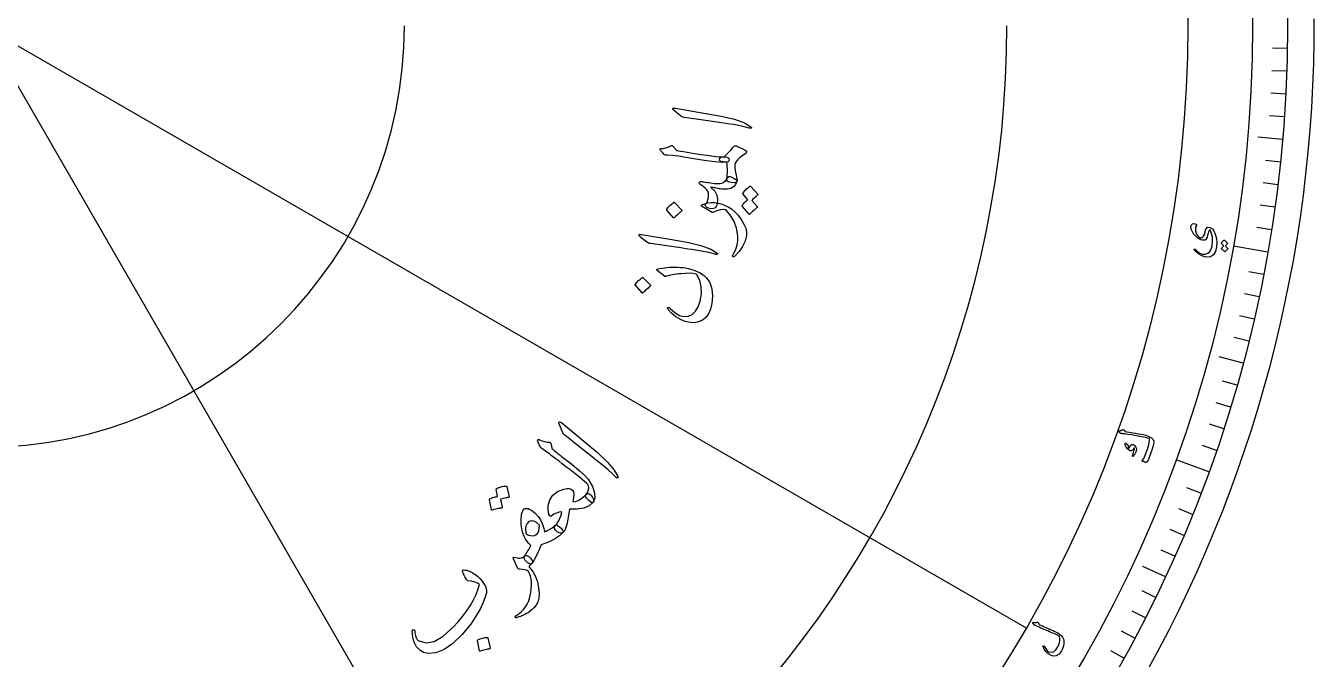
# Model space of a CAD drawing. Header units: millimetres. Extents: x -56 to 56, y -56 to 69.
# Drawn here: x 1.8 to 55.5, y -26.4 to 0 of the extents above; entities that cross this region are included whole.
import ezdxf

# ---------------------------------------------------------------- set-up
doc = ezdxf.new("R2010")
doc.units = ezdxf.units.MM
for name, color, linetype in [('CUT_OUTER', 1, 'Continuous'), ('ENGRAVE', 7, 'Continuous'), ('ENGRAVE_FINE', 8, 'Continuous'), ('TEXT', 5, 'Continuous')]:
    doc.layers.add(name, color=color, linetype=linetype)

msp = doc.modelspace()

# ---------------------------------------------------------------- linework, layer by layer
at = {"layer": 'CUT_OUTER'}
msp.add_arc((0.0001, -0.0002), 55.4998, 179.8085, 0.29907, dxfattribs=at)
at = {"layer": 'ENGRAVE'}
for points in [[(0, 0), (43.4983, -25.1137)], [(0, 0), (25.1138, -43.4983)], [(54.183, -4.7404), (53.1464, -4.6497)], [(53.5637, -9.4447), (52.129, -9.1917)], [(52.5367, -14.0772), (51.5315, -13.8078)], [(51.1099, -18.6025), (49.7409, -18.1042)], [(49.2941, -22.9862), (48.351, -22.5464)]]:
    msp.add_lwpolyline(points, dxfattribs=at)
for radius in [54.39, 54.39, 52.9331, 50.2275, 50.2275]:
    msp.add_circle((0, 0), radius, dxfattribs=at)
for radius in [17.5796, 42.6934]:
    msp.add_arc((0, 0), radius, 270, 0, dxfattribs=at)
at = {"layer": 'ENGRAVE_FINE'}
for points in [[(54.3817, -0.9492), (53.7574, -0.9383)], [(54.3569, -1.8982), (53.7329, -1.8764)], [(54.3155, -2.8466), (53.6919, -2.8139)], [(54.2575, -3.7941), (53.6347, -3.7505)], [(54.092, -5.6853), (53.4711, -5.62)], [(53.9846, -6.6285), (53.3649, -6.5524)], [(53.8607, -7.5696), (53.2424, -7.4827)], [(53.7204, -8.5085), (53.1037, -8.4108)], [(53.3907, -10.3781), (52.7778, -10.259)], [(53.2014, -11.3083), (52.5907, -11.1785)], [(52.996, -12.2351), (52.3876, -12.0946)], [(52.7744, -13.1581), (52.1686, -13.0071)], [(52.283, -14.9919), (51.6828, -14.8198)], [(52.0134, -15.9021), (51.4163, -15.7195)], [(51.728, -16.8074), (51.1341, -16.6145)], [(51.4268, -17.7077), (50.8364, -17.5044)], [(50.7774, -19.4916), (50.1945, -19.2679)], [(50.4295, -20.3749), (49.8506, -20.141)], [(50.0663, -21.2519), (49.4915, -21.0079)], [(49.6877, -22.1224), (49.1173, -21.8684)], [(48.8854, -23.843), (48.3242, -23.5693)], [(48.4618, -24.6925), (47.9055, -24.4091)], [(48.0235, -25.5346), (47.4722, -25.2414)], [(47.5706, -26.3688), (47.0245, -26.0661)]]:
    msp.add_lwpolyline(points, dxfattribs=at)
at = {"layer": 'TEXT'}
for points in [[(28.8479, -3.5682), (28.7731, -3.5), (28.7522, -3.4557), (28.7854, -3.4353), (28.8725, -3.4389), (30.0517, -3.6391), (30.775, -3.764), (31.3428, -3.9008), (31.7553, -4.0493), (32.0124, -4.2097), (32.0311, -4.2314), (32.0397, -4.2485), (32.0382, -4.261), (32.0267, -4.2689), (32.0107, -4.2735), (31.9912, -4.2745), (31.9683, -4.2722), (31.9418, -4.2663), (31.7385, -4.2118), (31.5203, -4.1634), (31.2872, -4.1211), (31.0394, -4.0849), (30.9749, -4.0742), (30.8004, -4.0473), (30.5157, -4.004), (30.1209, -3.9445), (29.2434, -3.8201), (29.1976, -3.8103), (29.1565, -3.7968), (29.1203, -3.7795), (29.0888, -3.7585)], [(29.3675, -5.2724), (29.6713, -5.322), (29.9416, -5.3646), (30.1787, -5.4001), (30.3824, -5.4286), (30.5525, -5.45), (30.6887, -5.4641), (30.7909, -5.4711), (30.8592, -5.4708), (30.9482, -5.4676), (31.0177, -5.4805), (31.0677, -5.5097), (31.0983, -5.555), (31.109, -5.6035), (31.0989, -5.642), (31.0683, -5.6706), (31.0171, -5.6892), (30.8382, -5.6982), (30.5219, -5.6735), (30.0679, -5.6151), (29.4765, -5.523), (29.2232, -5.4787), (29.0206, -5.4449), (28.8687, -5.4215), (28.7674, -5.4085), (28.5376, -5.4023), (28.4977, -5.3988), (28.4627, -5.391), (28.4326, -5.3788), (28.4074, -5.3624), (28.3507, -5.3041), (28.3069, -5.2587), (28.276, -5.2262), (28.2579, -5.2066), (28.2335, -5.1698), (28.2284, -5.1433), (28.2425, -5.1269), (28.2759, -5.1208), (28.3667, -5.1178), (28.4658, -5.0975), (28.5734, -5.0599), (28.6893, -5.0051), (28.712, -4.9955), (28.7326, -4.9941), (28.7509, -5.0009), (28.767, -5.0159), (28.7854, -5.0379), (28.8027, -5.0588), (28.8186, -5.0783), (28.8334, -5.0966), (28.8469, -5.1136), (28.8592, -5.1293), (28.8703, -5.1437), (28.8801, -5.1569), (28.8975, -5.1766), (28.9161, -5.1917), (28.936, -5.2021), (28.9571, -5.2077), (29.0048, -5.2139), (29.0891, -5.2267), (29.21, -5.2462), (29.3675, -5.2724)], [(30.711, -5.5921), (30.7211, -5.5357), (30.7468, -5.496), (30.7882, -5.4731), (30.8452, -5.467), (30.8731, -5.4648), (30.9029, -5.4536), (30.9344, -5.4334), (30.9677, -5.4042), (30.9861, -5.3853), (31.0066, -5.3644), (31.0293, -5.3415), (31.054, -5.3167), (31.0803, -5.2897), (31.1074, -5.2605), (31.1355, -5.2291), (31.1645, -5.1953), (31.2188, -5.1325), (31.2637, -5.0835), (31.2992, -5.0484), (31.3254, -5.0271), (31.3469, -5.0136), (31.3673, -5.0068), (31.3865, -5.0067), (31.4046, -5.0131), (31.5396, -5.0703), (31.6542, -5.124), (31.7483, -5.174), (31.822, -5.2205), (31.8306, -5.2297), (31.8352, -5.2417), (31.836, -5.2564), (31.8329, -5.2738), (31.8263, -5.295), (31.819, -5.3116), (31.8111, -5.3236), (31.8025, -5.331), (31.6607, -5.4201), (31.5448, -5.5086), (31.4549, -5.5965), (31.391, -5.6837), (31.3563, -5.7801), (31.3472, -5.9035), (31.3635, -6.0538), (31.4053, -6.2311), (31.4264, -6.3169), (31.4383, -6.3896), (31.4412, -6.4492), (31.4351, -6.4957), (31.4254, -6.5164), (31.4091, -6.5315), (31.3861, -6.5411), (31.3564, -6.545), (31.1933, -6.5422), (31.0816, -6.5142), (31.0214, -6.4609), (31.0125, -6.3824), (31.0241, -6.3041), (31.0326, -6.223), (31.038, -6.1393), (31.0405, -6.0528), (31.0394, -5.9638), (31.0346, -5.8726), (31.026, -5.7791), (31.0137, -5.6833), (30.8798, -5.677), (30.7847, -5.6597), (30.7285, -5.6314), (30.711, -5.5921)], [(29.8711, -6.5295), (29.8849, -6.5109), (29.9043, -6.4994), (29.9293, -6.4951), (29.96, -6.498), (29.9812, -6.5007), (30.0105, -6.5046), (30.0479, -6.5097), (30.0935, -6.5161), (30.147, -6.5237), (30.2081, -6.5324), (30.2767, -6.5421), (30.3529, -6.5529), (30.4988, -6.5719), (30.6225, -6.5799), (30.7239, -6.5769), (30.8031, -6.5629), (30.8691, -6.5374), (30.9259, -6.4989), (30.9738, -6.4472), (31.0125, -6.3824), (31.0518, -6.3228), (31.0998, -6.2914), (31.1567, -6.288), (31.2224, -6.3129), (31.3216, -6.3697), (31.3904, -6.4183), (31.4286, -6.4587), (31.4363, -6.491), (31.3818, -6.6239), (31.2989, -6.7221), (31.1875, -6.7857), (31.0477, -6.8146), (31.0057, -6.8157), (30.9611, -6.8159), (30.914, -6.8151), (30.8644, -6.8133), (30.812, -6.8098), (30.7568, -6.8039), (30.6987, -6.7958), (30.6379, -6.7853), (30.5788, -6.7743), (30.5263, -6.7648), (30.4804, -6.7568), (30.441, -6.7501), (30.4087, -6.7448), (30.3844, -6.7406), (30.3679, -6.7376), (30.3593, -6.7358), (30.3552, -6.735), (30.3525, -6.7352), (30.3511, -6.7364), (30.351, -6.7386), (30.3524, -6.7418), (30.3558, -6.7462), (30.3611, -6.7517), (30.3683, -6.7583), (30.5122, -6.8985), (30.6005, -7.0608), (30.6331, -7.2454), (30.6101, -7.4522), (30.5778, -7.5341), (30.5264, -7.5908), (30.4561, -7.6222), (30.3666, -7.6285), (30.29, -7.6174), (30.2274, -7.5987), (30.1788, -7.5725), (30.1441, -7.5387), (30.1232, -7.5029), (30.1158, -7.4707), (30.1219, -7.4421), (30.1415, -7.4172), (30.1644, -7.3972), (30.1819, -7.3789), (30.1939, -7.3623), (30.2004, -7.3474), (30.2415, -7.2128), (30.2586, -7.0925), (30.2518, -6.9866), (30.221, -6.895), (30.1833, -6.8361), (30.1167, -6.7677), (30.0213, -6.6896), (29.897, -6.6019), (29.8774, -6.5869), (29.8665, -6.5698), (29.8644, -6.5507), (29.8711, -6.5295)], [(31.6928, -7.0176), (31.6885, -7.0102), (31.6871, -7.001), (31.6888, -6.9901), (31.6934, -6.9775), (31.7231, -6.936), (31.7542, -6.8963), (31.7866, -6.8586), (31.8204, -6.8229), (31.856, -6.7888), (31.8936, -6.7563), (31.9334, -6.7253), (31.9752, -6.6958), (31.9869, -6.691), (31.998, -6.6905), (32.0087, -6.6943), (32.0188, -6.7024), (32.3152, -7.0234), (32.3182, -7.0308), (32.3158, -7.0399), (32.3079, -7.0507), (32.2945, -7.0631), (32.2831, -7.0711), (32.2667, -7.0846), (32.2454, -7.1037), (32.2191, -7.1285), (32.1875, -7.159), (32.1502, -7.1955), (32.1072, -7.2381), (32.0585, -7.2867), (32.2877, -7.5393), (32.294, -7.5498), (32.2932, -7.5609), (32.2853, -7.5727), (32.2704, -7.585), (32.2575, -7.5957), (32.2378, -7.6128), (32.2114, -7.6362), (32.1782, -7.666), (32.1382, -7.7028), (32.0911, -7.7471), (32.0369, -7.7989), (31.9757, -7.8583), (31.9667, -7.8638), (31.9588, -7.8651), (31.952, -7.8624), (31.9463, -7.8555), (31.6652, -7.5336), (31.6609, -7.5261), (31.6596, -7.517), (31.6613, -7.5061), (31.6659, -7.4935), (31.6892, -7.4576), (31.7142, -7.4234), (31.741, -7.391), (31.7695, -7.3602), (31.7995, -7.3312), (31.8306, -7.3036), (31.8629, -7.2777), (31.8963, -7.2533)], [(28.5145, -7.6857), (28.5102, -7.6783), (28.5089, -7.6691), (28.5106, -7.6583), (28.5152, -7.6457), (28.5766, -7.5643), (28.6449, -7.4904), (28.7199, -7.4241), (28.8017, -7.3651), (28.8131, -7.3603), (28.8233, -7.3596), (28.8325, -7.363), (28.8406, -7.3705), (29.1383, -7.6868), (29.1446, -7.6973), (29.1438, -7.7084), (29.1359, -7.7201), (29.121, -7.7325), (29.108, -7.7432), (29.0884, -7.7602), (29.062, -7.7837), (29.0288, -7.8135), (28.9888, -7.8502), (28.9417, -7.8945), (28.8875, -7.9464), (28.8263, -8.0058), (28.8168, -8.0133), (28.8085, -8.0161), (28.8014, -8.0142), (28.7956, -8.0076)], [(31.3449, -9.6116), (31.3313, -9.6237), (31.318, -9.6321), (31.3051, -9.6368), (31.2926, -9.6378), (31.283, -9.6362), (31.2741, -9.6316), (31.2661, -9.6241), (31.2588, -9.6137), (31.2554, -9.604), (31.2556, -9.5927), (31.2594, -9.5799), (31.2667, -9.5655), (31.3744, -9.3594), (31.4454, -9.1567), (31.4797, -8.9574), (31.4771, -8.7614), (31.4174, -8.4431), (31.3154, -8.1582), (31.1712, -7.9066), (30.9846, -7.6884), (30.9808, -7.685), (30.9775, -7.6821), (30.9747, -7.6796), (30.9724, -7.6776), (30.9704, -7.6759), (30.9682, -7.6745), (30.966, -7.6735), (30.9637, -7.6727), (30.8652, -7.6623), (30.7434, -7.6778), (30.5983, -7.7192), (30.43, -7.7863), (30.4202, -7.7878), (30.412, -7.7878), (30.4055, -7.7864), (30.4006, -7.7835), (29.9582, -7.519), (29.9443, -7.4993), (29.9633, -7.4764), (30.0153, -7.4503), (30.1001, -7.4212), (30.225, -7.3908), (30.3576, -7.3757), (30.4982, -7.3759), (30.6465, -7.3915), (30.7281, -7.4086), (30.827, -7.4411), (30.9431, -7.4889), (31.0765, -7.552), (31.2152, -7.6379), (31.3517, -7.7553), (31.486, -7.9042), (31.6182, -8.0846), (31.7288, -8.2705), (31.8017, -8.442), (31.837, -8.599), (31.8347, -8.7414), (31.7758, -8.9788), (31.6746, -9.203), (31.5309, -9.4139), (31.3449, -9.6116)], [(50.5898, -8.3343), (50.5579, -8.3945), (50.5452, -8.4655), (50.5516, -8.5473), (50.5771, -8.6401), (50.6061, -8.7012), (50.6439, -8.7546), (50.6907, -8.8001), (50.7465, -8.838), (50.7581, -8.8428), (50.7707, -8.8452), (50.7841, -8.8453), (50.7985, -8.8429), (50.8462, -8.8188), (50.8872, -8.7716), (50.9214, -8.7012), (50.9488, -8.6076), (50.9746, -8.515), (51.0042, -8.4495), (51.0376, -8.4111), (51.0749, -8.3999), (51.1474, -8.4099), (51.2093, -8.4348), (51.2607, -8.4747), (51.3014, -8.5295), (51.3769, -8.6952), (51.4238, -8.8667), (51.4419, -9.0436), (51.4313, -9.2258), (51.3827, -9.4181), (51.2981, -9.553), (51.1781, -9.6302), (51.0229, -9.6499), (50.9421, -9.6374), (50.8571, -9.6093), (50.7679, -9.5655), (50.6745, -9.5063), (50.649, -9.487), (50.6246, -9.4676), (50.6013, -9.448), (50.579, -9.4282), (50.5576, -9.4081), (50.5371, -9.3876), (50.5174, -9.3665), (50.4985, -9.345), (50.4911, -9.334), (50.489, -9.325), (50.4921, -9.3179), (50.5004, -9.3128), (50.5099, -9.3109), (50.519, -9.3117), (50.5275, -9.3152), (50.5355, -9.3214), (50.6511, -9.4266), (50.7599, -9.4967), (50.8621, -9.5315), (50.9576, -9.5306), (51.0656, -9.4904), (51.15, -9.4172), (51.2106, -9.3111), (51.2474, -9.1722), (51.2652, -8.989), (51.2568, -8.8199), (51.2223, -8.6651), (51.1619, -8.5248), (51.1563, -8.516), (51.1498, -8.512), (51.1426, -8.5127), (51.1345, -8.5181), (51.1172, -8.5428), (51.0986, -8.5874), (51.0785, -8.6519), (51.057, -8.7364), (51.0314, -8.8217), (50.9999, -8.8846), (50.9625, -8.9253), (50.9193, -8.9437), (50.8717, -8.9473), (50.8234, -8.9421), (50.7743, -8.9282), (50.7245, -8.9054), (50.6296, -8.8434), (50.5458, -8.766), (50.4729, -8.6732), (50.4109, -8.5652), (50.3966, -8.5369), (50.3847, -8.5098), (50.3751, -8.4838), (50.3678, -8.459), (50.3628, -8.4355), (50.3597, -8.4133), (50.3588, -8.3924), (50.3598, -8.373), (50.3793, -8.2993), (50.4198, -8.2589), (50.4816, -8.2516), (50.5646, -8.2775), (50.586, -8.2904), (50.5973, -8.3041), (50.5986, -8.3188), (50.5898, -8.3343)], [(27.4376, -8.8314), (27.3628, -8.7632), (27.342, -8.7189), (27.3751, -8.6985), (27.4622, -8.7021), (28.6415, -8.9023), (29.3647, -9.0272), (29.9326, -9.164), (30.345, -9.3125), (30.6021, -9.4729), (30.6208, -9.4946), (30.6294, -9.5117), (30.628, -9.5242), (30.6164, -9.5321), (30.6004, -9.5367), (30.5809, -9.5377), (30.558, -9.5354), (30.5316, -9.5295), (30.3282, -9.475), (30.11, -9.4266), (29.877, -9.3843), (29.6291, -9.3481), (29.5646, -9.3374), (29.3901, -9.3105), (29.1054, -9.2672), (28.7106, -9.2077), (27.8331, -9.0833), (27.7873, -9.0735), (27.7463, -9.06), (27.71, -9.0427), (27.6785, -9.0217)], [(51.6354, -9.086), (51.6334, -9.0831), (51.6325, -9.0793), (51.6328, -9.0747), (51.6343, -9.0693), (51.645, -9.0507), (51.6564, -9.033), (51.6684, -9.0159), (51.681, -8.9997), (51.6944, -8.9841), (51.7088, -8.969), (51.724, -8.9544), (51.7402, -8.9404), (51.7448, -8.938), (51.7493, -8.9373), (51.7538, -8.9385), (51.7583, -8.9415), (51.8916, -9.0645), (51.8931, -9.0675), (51.8924, -9.0714), (51.8895, -9.0762), (51.8845, -9.082), (51.8801, -9.0857), (51.8738, -9.0921), (51.8657, -9.1009), (51.8557, -9.1123), (51.8438, -9.1264), (51.8297, -9.1431), (51.8135, -9.1626), (51.7951, -9.1849), (51.8979, -9.2824), (51.9008, -9.2866), (51.9009, -9.2913), (51.898, -9.2965), (51.8923, -9.3022), (51.8873, -9.3072), (51.8798, -9.3151), (51.8697, -9.3259), (51.857, -9.3397), (51.8418, -9.3566), (51.8238, -9.377), (51.8032, -9.4007), (51.7799, -9.4279), (51.7764, -9.4305), (51.7732, -9.4314), (51.7703, -9.4304), (51.7677, -9.4278), (51.6416, -9.303), (51.6395, -9.3), (51.6387, -9.2962), (51.639, -9.2916), (51.6405, -9.2862), (51.6489, -9.2703), (51.6581, -9.2551), (51.668, -9.2405), (51.6787, -9.2266), (51.69, -9.2133), (51.7019, -9.2006), (51.7143, -9.1885), (51.7272, -9.177)], [(28.1431, -10.1426), (28.2328, -10.1245), (28.3258, -10.1085), (28.422, -10.0946), (28.5214, -10.0829), (28.6244, -10.074), (28.7315, -10.0687), (28.8426, -10.0671), (28.9579, -10.069), (29.0716, -10.0746), (29.1831, -10.0853), (29.2923, -10.1011), (29.3991, -10.1218), (29.504, -10.1477), (29.6072, -10.1788), (29.7086, -10.2151), (29.8084, -10.2566), (29.9108, -10.3086), (30.0028, -10.3666), (30.0844, -10.4306), (30.1556, -10.5007), (30.3033, -10.7135), (30.3922, -10.9654), (30.4221, -11.2561), (30.3932, -11.5859), (30.3378, -11.8151), (30.2541, -12.0065), (30.1421, -12.1602), (30.0019, -12.2761), (29.8422, -12.3487), (29.6691, -12.3819), (29.4827, -12.3757), (29.283, -12.33), (29.0806, -12.2472), (28.8945, -12.1366), (28.7246, -11.9983), (28.5709, -11.8323), (28.5548, -11.8081), (28.5478, -11.7871), (28.5501, -11.7691), (28.5616, -11.7543), (28.5805, -11.7427), (28.6022, -11.7438), (28.6268, -11.7576), (28.6543, -11.7842), (28.8559, -11.9627), (29.0503, -12.0765), (29.2375, -12.1254), (29.4176, -12.1095), (29.5784, -12.0352), (29.7137, -11.9057), (29.8236, -11.721), (29.908, -11.481), (29.9583, -11.1771), (29.9512, -10.8925), (29.8868, -10.6271), (29.765, -10.3809), (29.7599, -10.3751), (29.7516, -10.3698), (29.7401, -10.3648), (29.7253, -10.3602), (29.6058, -10.3354), (29.4621, -10.3236), (29.2941, -10.3249), (29.1019, -10.3391), (29.0041, -10.35), (28.9129, -10.3614), (28.8281, -10.3733), (28.7497, -10.3856), (28.6781, -10.3988), (28.6134, -10.4133), (28.5556, -10.4289), (28.5047, -10.4458), (28.4785, -10.4532), (28.4556, -10.4553), (28.436, -10.4519), (28.4198, -10.4432), (28.1101, -10.2092), (28.0934, -10.1906), (28.0933, -10.1733), (28.1099, -10.1573), (28.1431, -10.1426)], [(27.2061, -10.8224), (27.2018, -10.815), (27.2005, -10.8058), (27.2021, -10.795), (27.2067, -10.7824), (27.2682, -10.701), (27.3364, -10.6271), (27.4114, -10.5608), (27.4933, -10.5019), (27.5046, -10.497), (27.5149, -10.4963), (27.524, -10.4997), (27.5321, -10.5072), (27.8298, -10.8235), (27.8361, -10.834), (27.8353, -10.8451), (27.8275, -10.8568), (27.8125, -10.8692), (27.7996, -10.8799), (27.7799, -10.8969), (27.7535, -10.9204), (27.7204, -10.9502), (27.6803, -10.9869), (27.6332, -11.0313), (27.5791, -11.0831), (27.5179, -11.1425), (27.5083, -11.15), (27.5, -11.1528), (27.493, -11.1509), (27.4872, -11.1443)], [(24.0496, -16.6634), (24.0189, -16.5669), (24.023, -16.5182), (24.0619, -16.5171), (24.1356, -16.5637), (25.0567, -17.3268), (25.6206, -17.7966), (26.044, -18.1989), (26.3269, -18.5338), (26.4693, -18.8012), (26.4747, -18.8294), (26.4736, -18.8485), (26.4661, -18.8586), (26.4521, -18.8597), (26.436, -18.8556), (26.4186, -18.8468), (26.3999, -18.8333), (26.3799, -18.815), (26.2311, -18.6661), (26.0663, -18.5151), (25.8857, -18.362), (25.6891, -18.2066), (25.6386, -18.1652), (25.5009, -18.0545), (25.276, -17.8747), (24.9639, -17.6258), (24.2662, -17.0793), (24.2314, -17.0479), (24.2026, -17.0157), (24.1798, -16.9826), (24.163, -16.9487)], [(47.3574, -16.8959), (47.3814, -16.8927), (47.4044, -16.8887), (47.4266, -16.8839), (47.4478, -16.8782), (47.4682, -16.8715), (47.4878, -16.8637), (47.5065, -16.8549), (47.5245, -16.845), (47.5337, -16.842), (47.5427, -16.8431), (47.5516, -16.8484), (47.5604, -16.8577), (47.6053, -16.9112), (47.6102, -16.9166), (47.6146, -16.9208), (47.6184, -16.9237), (47.6215, -16.9253), (47.7856, -16.9492), (47.9335, -16.9716), (48.0654, -16.9926), (48.181, -17.0122), (48.2804, -17.0307), (48.3633, -17.048), (48.4296, -17.0642), (48.4795, -17.0794), (48.5721, -17.112), (48.6009, -17.1241), (48.6293, -17.1375), (48.6574, -17.1525), (48.685, -17.1689), (48.7122, -17.1869), (48.7389, -17.2066), (48.7652, -17.228), (48.791, -17.2511), (48.8155, -17.3243), (48.8008, -17.4613), (48.7466, -17.662), (48.6518, -17.926), (48.6186, -18.0071), (48.5857, -18.0813), (48.5531, -18.1486), (48.5209, -18.209), (48.5163, -18.2139), (48.5111, -18.2167), (48.5053, -18.2173), (48.499, -18.2159), (48.4696, -18.2068), (48.443, -18.1984), (48.419, -18.1905), (48.3978, -18.1833), (48.379, -18.1766), (48.3625, -18.1703), (48.3482, -18.1645), (48.3362, -18.1591), (48.3296, -18.1556), (48.3266, -18.1517), (48.3274, -18.1473), (48.3317, -18.1424), (48.3615, -18.1033), (48.3925, -18.0502), (48.4246, -17.983), (48.4578, -17.9016), (48.5479, -17.6554), (48.6059, -17.4583), (48.6325, -17.3107), (48.628, -17.2127), (48.5705, -17.1924), (48.4618, -17.1671), (48.302, -17.1366), (48.0912, -17.1007), (47.8796, -17.0661), (47.7195, -17.0403), (47.6106, -17.0235), (47.553, -17.0158), (47.5371, -17.0142), (47.5222, -17.0126), (47.5084, -17.0112), (47.4955, -17.0099), (47.4839, -17.0087), (47.4734, -17.0077), (47.4643, -17.0069), (47.4564, -17.0063), (47.4395, -17.0039), (47.4244, -16.999), (47.4109, -16.9915), (47.3992, -16.9816), (47.34, -16.9209), (47.3362, -16.9163), (47.3341, -16.912), (47.3338, -16.9081), (47.3352, -16.9046), (47.3392, -16.9011), (47.3443, -16.8985), (47.3503, -16.8968), (47.3574, -16.8959)], [(23.2316, -17.5502), (23.1987, -17.4709), (23.1723, -17.4084), (23.1523, -17.3626), (23.1388, -17.3336), (23.1313, -17.3141), (23.1294, -17.2967), (23.133, -17.2814), (23.1422, -17.2683), (23.1571, -17.2578), (23.174, -17.2537), (23.1932, -17.2561), (23.2144, -17.2649), (23.3167, -17.31), (23.4172, -17.3422), (23.516, -17.3616), (23.6131, -17.368), (23.6423, -17.3719), (23.6647, -17.3869), (23.6801, -17.4131), (23.6887, -17.4505), (23.7197, -17.6327), (23.7725, -17.6752), (23.8245, -17.7169), (23.8756, -17.7577), (23.9259, -17.7976), (23.9753, -17.8367), (24.0238, -17.875), (24.0715, -17.9123), (24.1184, -17.9489), (24.5517, -18.2872), (24.8823, -18.5598), (25.1102, -18.7667), (25.2354, -18.9078), (25.4122, -19.2143), (25.5061, -19.4775), (25.517, -19.6972), (25.4451, -19.8736), (25.4416, -19.877), (25.4382, -19.8805), (25.4348, -19.8839), (25.4313, -19.8874), (25.3916, -19.8884), (25.3342, -19.8573), (25.2593, -19.7939), (25.1667, -19.6983), (25.1351, -19.6603), (25.1194, -19.6253), (25.1196, -19.5933), (25.1357, -19.5643), (25.2056, -19.4597), (25.2466, -19.3555), (25.2588, -19.2517), (25.2423, -19.1484), (25.1674, -19.0793), (25.0803, -19.0027), (24.981, -18.9186), (24.8694, -18.827), (24.7462, -18.7281), (24.612, -18.6221), (24.4669, -18.509), (24.3108, -18.3888), (24.1585, -18.2696), (24.0213, -18.1628), (23.899, -18.0685), (23.7918, -17.9867), (23.7001, -17.9169), (23.6243, -17.8586), (23.5644, -17.812), (23.5203, -17.777), (23.29, -17.6155), (23.2696, -17.5972), (23.2531, -17.5802), (23.2404, -17.5646), (23.2316, -17.5502)], [(47.6154, -17.4094), (47.6171, -17.4061), (47.6196, -17.4036), (47.6229, -17.4019), (47.627, -17.401), (47.6302, -17.4014), (47.6335, -17.4023), (47.6368, -17.4038), (47.6402, -17.4058), (47.7257, -17.4814), (47.7341, -17.4898), (47.74, -17.4977), (47.7435, -17.5049), (47.7446, -17.5115), (47.7427, -17.5373), (47.7442, -17.5604), (47.7491, -17.5808), (47.7574, -17.5985), (47.7633, -17.6036), (47.7719, -17.6028), (47.7832, -17.5961), (47.7971, -17.5836), (47.8046, -17.5745), (47.812, -17.565), (47.8192, -17.555), (47.8264, -17.5446), (47.8335, -17.5337), (47.8405, -17.5221), (47.8476, -17.5098), (47.8546, -17.4968), (47.8917, -17.4568), (47.9381, -17.4565), (47.9937, -17.4961), (48.0585, -17.5756), (48.0756, -17.605), (48.0875, -17.6319), (48.0941, -17.6564), (48.0955, -17.6785), (48.0922, -17.7009), (48.0834, -17.7303), (48.069, -17.7668), (48.049, -17.8102), (48.0383, -17.8322), (48.0273, -17.8527), (48.0161, -17.8719), (48.0046, -17.8895), (47.9931, -17.9059), (47.9821, -17.9211), (47.9715, -17.9351), (47.9614, -17.9479), (47.9529, -17.955), (47.9448, -17.9593), (47.9369, -17.9607), (47.9292, -17.9593), (47.9223, -17.9554), (47.9183, -17.9499), (47.9173, -17.9429), (47.9193, -17.9343), (47.9273, -17.9077), (47.9368, -17.8776), (47.9478, -17.844), (47.9603, -17.8071), (47.9836, -17.7382), (47.9992, -17.6834), (48.007, -17.6427), (48.0073, -17.6163), (48.0061, -17.6124), (48.0038, -17.6097), (48.0002, -17.6082), (47.9955, -17.6077), (47.9922, -17.6084), (47.9886, -17.6105), (47.9847, -17.6141), (47.9806, -17.6192), (47.9475, -17.6686), (47.9325, -17.6888), (47.9169, -17.705), (47.9006, -17.7173), (47.8836, -17.7256), (47.8653, -17.7311), (47.8481, -17.732), (47.8321, -17.7284), (47.8173, -17.7201), (47.7236, -17.6468), (47.6587, -17.5706), (47.6227, -17.4915), (47.6154, -17.4094)], [(21.4031, -19.3306), (21.4031, -19.322), (21.4065, -19.3134), (21.4134, -19.3048), (21.4237, -19.2962), (21.4702, -19.275), (21.5169, -19.2562), (21.5639, -19.2398), (21.611, -19.2257), (21.6588, -19.214), (21.7077, -19.2047), (21.7577, -19.1977), (21.8087, -19.1931), (21.8211, -19.1948), (21.831, -19.1999), (21.8383, -19.2085), (21.843, -19.2206), (21.9393, -19.6468), (21.9382, -19.6547), (21.9315, -19.6614), (21.9193, -19.6667), (21.9015, -19.6708), (21.8876, -19.672), (21.8667, -19.6755), (21.8386, -19.6815), (21.8035, -19.6897), (21.7609, -19.7004), (21.7103, -19.7134), (21.6517, -19.7287), (21.5853, -19.7464), (21.6574, -20.0798), (21.6577, -20.0921), (21.6514, -20.1013), (21.6387, -20.1075), (21.6196, -20.1108), (21.6031, -20.1136), (21.5775, -20.1185), (21.5429, -20.1256), (21.4993, -20.1348), (21.4463, -20.1466), (21.3833, -20.1615), (21.3105, -20.1793), (21.2278, -20.2001), (21.2173, -20.2003), (21.2098, -20.1976), (21.2053, -20.1918), (21.2037, -20.1829), (21.1213, -19.7636), (21.1213, -19.755), (21.1247, -19.7464), (21.1316, -19.7378), (21.1419, -19.7293), (21.18, -19.7098), (21.2188, -19.6927), (21.2582, -19.678), (21.2983, -19.6657), (21.3388, -19.6555), (21.3795, -19.6472), (21.4204, -19.6409), (21.4615, -19.6365)], [(25.1357, -19.5643), (25.1935, -19.5215), (25.25, -19.5101), (25.3052, -19.5301), (25.3591, -19.5815), (25.4238, -19.6796), (25.4597, -19.761), (25.4668, -19.8257), (25.4451, -19.8736), (25.2724, -20.0175), (25.0498, -20.1125), (24.7774, -20.1585), (24.4552, -20.1554), (24.4101, -20.5129), (24.3504, -20.7947), (24.276, -21.001), (24.1871, -21.1316), (24.1426, -21.1597), (24.0883, -21.1651), (24.0241, -21.1477), (23.95, -21.1075), (23.8694, -21.0368), (23.8305, -20.9657), (23.8333, -20.8942), (23.8778, -20.8222), (23.9256, -20.7641), (23.9693, -20.7032), (24.0089, -20.6395), (24.0445, -20.573), (24.0757, -20.5036), (24.1025, -20.4308), (24.1247, -20.3549), (24.1424, -20.2757), (24.0344, -20.2867), (23.9233, -20.3196), (23.8092, -20.3743), (23.6922, -20.451), (23.6797, -20.4562), (23.6664, -20.4545), (23.6522, -20.4459), (23.6372, -20.4304), (23.6009, -20.3615), (23.5779, -20.268), (23.5682, -20.1501), (23.5719, -20.0077), (23.6329, -19.7641), (23.7609, -19.5694), (23.956, -19.4238), (24.218, -19.3271), (24.3469, -19.3039), (24.4518, -19.3031), (24.5325, -19.3245), (24.5892, -19.3684), (24.6245, -19.4414), (24.6374, -19.5471), (24.6279, -19.6854), (24.5961, -19.8564), (24.7226, -19.8382), (24.8548, -19.7834), (24.9925, -19.6921), (25.1357, -19.5643)], [(22.5579, -20.1554), (22.563, -20.1506), (22.5678, -20.1464), (22.5724, -20.1429), (22.5769, -20.14), (22.5813, -20.1375), (22.5859, -20.1353), (22.5907, -20.1332), (22.5958, -20.1314), (22.6645, -20.1249), (22.7367, -20.1365), (22.8123, -20.1662), (22.8913, -20.2139), (23.0331, -20.3294), (23.1526, -20.4596), (23.2497, -20.6044), (23.3244, -20.7638), (23.3394, -20.8038), (23.3536, -20.8446), (23.3669, -20.8863), (23.3794, -20.9288), (23.391, -20.9722), (23.4017, -21.0164), (23.4116, -21.0615), (23.4206, -21.1075), (23.491, -21.073), (23.5577, -21.0383), (23.6207, -21.0034), (23.6801, -20.9683), (23.7357, -20.9328), (23.7871, -20.8966), (23.8345, -20.8597), (23.8778, -20.8222), (23.8986, -20.8121), (23.9268, -20.8162), (23.9622, -20.8345), (24.0049, -20.8669), (24.1053, -20.9569), (24.1691, -21.031), (24.1963, -21.0893), (24.1871, -21.1316), (24.0389, -21.2781), (23.8382, -21.4117), (23.5852, -21.5324), (23.2797, -21.6403), (23.243, -21.7423), (23.1981, -21.8525), (23.145, -21.9709), (23.0838, -22.0974), (23.02, -22.2213), (22.9661, -22.3182), (22.9221, -22.388), (22.8879, -22.4308), (22.8638, -22.4454), (22.8329, -22.448), (22.7951, -22.4385), (22.7504, -22.417), (22.7271, -22.4025), (22.7053, -22.3865), (22.685, -22.369), (22.6662, -22.35), (22.6485, -22.3299), (22.6314, -22.3092), (22.615, -22.2878), (22.5992, -22.2658), (22.5747, -22.2207), (22.5631, -22.1816), (22.5644, -22.1485), (22.5786, -22.1214), (22.6188, -22.0633), (22.6572, -22.0059), (22.6936, -21.9491), (22.7281, -21.8929), (22.7611, -21.8369), (22.793, -21.7807), (22.8238, -21.7244), (22.8535, -21.6677), (22.77, -21.5971), (22.6946, -21.5122), (22.6273, -21.4132), (22.5683, -21.3), (22.5288, -21.2006), (22.4965, -21.0985), (22.4713, -20.9936), (22.4531, -20.8858), (22.4425, -20.7749), (22.4398, -20.6603), (22.4451, -20.542), (22.4583, -20.4201), (22.4748, -20.3314), (22.4969, -20.2577), (22.5246, -20.1991), (22.5579, -20.1554)], [(22.7676, -20.6744), (22.6916, -20.7595), (22.6456, -20.8669), (22.6297, -20.9967), (22.6439, -21.1488), (22.6596, -21.1881), (22.6963, -21.2201), (22.7541, -21.2448), (22.8329, -21.2622), (22.9186, -21.2667), (22.9936, -21.2562), (23.0578, -21.2306), (23.1113, -21.19), (23.1545, -21.1301), (23.1843, -21.0499), (23.2009, -20.9496), (23.2041, -20.8291), (23.084, -20.7189), (22.9713, -20.6564), (22.8658, -20.6416), (22.7676, -20.6744)], [(22.2864, -22.6061), (22.118, -22.2246), (22.1079, -22.1908), (22.1086, -22.1687), (22.1199, -22.1582), (22.1421, -22.1592), (22.219, -22.1786), (22.2881, -22.1919), (22.3496, -22.1992), (22.4033, -22.2005), (22.4531, -22.1928), (22.4995, -22.1764), (22.5425, -22.1515), (22.582, -22.118), (22.6275, -22.0914), (22.6817, -22.0939), (22.7444, -22.1257), (22.8157, -22.1867), (22.8772, -22.2585), (22.9102, -22.3225), (22.915, -22.3788), (22.8913, -22.4273), (22.8649, -22.4563), (22.8372, -22.4849), (22.8082, -22.513), (22.7779, -22.5408), (22.7743, -22.547), (22.7736, -22.5554), (22.776, -22.5659), (22.7814, -22.5786), (22.9255, -22.7597), (23.0383, -22.9627), (23.1197, -23.1876), (23.1697, -23.4344), (23.1891, -23.6733), (23.1783, -23.8743), (23.1375, -24.0376), (23.0666, -24.163), (22.9813, -24.2625), (22.8974, -24.3478), (22.8147, -24.4189), (22.7332, -24.4758), (22.69, -24.5002), (22.6426, -24.5252), (22.5911, -24.5509), (22.5356, -24.5772), (22.4758, -24.6035), (22.4114, -24.6292), (22.3426, -24.6542), (22.2692, -24.6786), (22.2514, -24.6853), (22.2357, -24.6881), (22.2222, -24.687), (22.2108, -24.682), (22.1977, -24.6732), (22.1893, -24.664), (22.1857, -24.6543), (22.1867, -24.6442), (22.19, -24.6329), (22.1962, -24.6228), (22.2054, -24.6139), (22.2177, -24.6064), (22.3479, -24.5201), (22.46, -24.4294), (22.5541, -24.3345), (22.6301, -24.2352), (22.6939, -24.1257), (22.7478, -24.0101), (22.7919, -23.8885), (22.826, -23.7609), (22.8507, -23.6273), (22.8664, -23.4877), (22.8731, -23.342), (22.8707, -23.1904), (22.8565, -23.0641), (22.8312, -22.9498), (22.7947, -22.8475), (22.747, -22.7573), (22.6926, -22.7154), (22.6121, -22.686), (22.5053, -22.669), (22.3723, -22.6645), (22.3464, -22.6608), (22.3234, -22.6499), (22.3034, -22.6316), (22.2864, -22.6061)], [(20.0695, -22.692), (20.1216, -22.6979), (20.1748, -22.7087), (20.229, -22.7245), (20.2843, -22.7453), (20.3405, -22.7707), (20.3973, -22.8007), (20.4548, -22.8352), (20.5129, -22.8742), (20.6229, -22.9592), (20.7226, -23.0529), (20.8119, -23.1551), (20.891, -23.266), (20.9516, -23.3747), (20.9889, -23.4739), (21.0031, -23.5637), (20.9941, -23.6441), (20.9273, -23.8608), (20.8437, -24.078), (20.7434, -24.2956), (20.6263, -24.5136), (20.4921, -24.7317), (20.3402, -24.9493), (20.1707, -25.1665), (19.9836, -25.3832), (19.6012, -25.7578), (19.2378, -26.0156), (18.8932, -26.1565), (18.5675, -26.1806), (18.3778, -26.1344), (18.2178, -26.0405), (18.0874, -25.899), (17.9867, -25.7097), (17.9703, -25.6635), (17.9557, -25.6143), (17.9428, -25.5621), (17.9317, -25.5069), (17.9222, -25.4487), (17.9145, -25.3875), (17.9085, -25.3233), (17.9042, -25.256), (17.9046, -25.2354), (17.9093, -25.2182), (17.9184, -25.2045), (17.9317, -25.1942), (17.9426, -25.1892), (17.9549, -25.1882), (17.9684, -25.1909), (17.9832, -25.1976), (17.9953, -25.2058), (18.0039, -25.2165), (18.009, -25.2298), (18.0107, -25.2457), (18.0163, -25.3102), (18.0262, -25.3729), (18.0404, -25.4339), (18.0588, -25.4932), (18.082, -25.5443), (18.1104, -25.5877), (18.1439, -25.6234), (18.1826, -25.6513), (18.4844, -25.7383), (18.8227, -25.6728), (19.1976, -25.4547), (19.609, -25.0842), (19.8156, -24.861), (20.0025, -24.6382), (20.1696, -24.4159), (20.317, -24.194), (20.4448, -23.9723), (20.5533, -23.7506), (20.6424, -23.5289), (20.7122, -23.3072), (20.6272, -23.2505), (20.5163, -23.2041), (20.3797, -23.168), (20.2173, -23.1422), (20.2061, -23.1354), (20.1898, -23.1182), (20.1683, -23.0907), (20.1417, -23.0529), (20.14, -23.0482), (20.1383, -23.0443), (20.1365, -23.0413), (20.1348, -23.0391), (20.1022, -22.9841), (20.0695, -22.9188), (20.0369, -22.8432), (20.0042, -22.7573), (19.998, -22.7274), (20.0068, -22.7066), (20.0306, -22.6948), (20.0695, -22.692)], [(43.7683, -24.9038), (43.7647, -24.8978), (43.763, -24.8918), (43.7634, -24.8858), (43.7658, -24.8798), (43.7699, -24.8749), (43.7755, -24.8718), (43.7826, -24.8708), (43.7912, -24.8717), (43.8402, -24.8785), (43.8844, -24.8811), (43.9237, -24.8796), (43.9582, -24.8738), (43.9699, -24.873), (43.9807, -24.8769), (43.9904, -24.8857), (43.9991, -24.8992), (44.0028, -24.9068), (44.0063, -24.9141), (44.0098, -24.9209), (44.0131, -24.9275), (44.0162, -24.9337), (44.019, -24.9394), (44.0216, -24.9446), (44.0237, -24.9494), (44.028, -24.9577), (44.0342, -24.9655), (44.0425, -24.9728), (44.0528, -24.9795), (44.0841, -24.9945), (44.1185, -25.0105), (44.156, -25.0273), (44.1966, -25.0451), (44.2402, -25.0638), (44.2868, -25.0836), (44.3363, -25.1046), (44.3889, -25.1266), (44.4417, -25.1479), (44.4912, -25.1682), (44.5373, -25.1877), (44.58, -25.2062), (44.6195, -25.2237), (44.656, -25.2403), (44.6895, -25.2558), (44.7199, -25.2703), (44.808, -25.3171), (44.8861, -25.3706), (44.9543, -25.431), (45.0126, -25.4982), (45.0411, -25.5478), (45.0584, -25.6095), (45.0645, -25.6831), (45.0594, -25.7687), (45.0452, -25.8568), (45.0253, -25.9358), (44.9998, -26.0058), (44.9688, -26.0668), (44.8626, -26.2029), (44.7456, -26.2762), (44.6181, -26.2867), (44.4803, -26.2347), (44.3916, -26.1722), (44.3148, -26.094), (44.2497, -26.0003), (44.1962, -25.8911), (44.1937, -25.8837), (44.1933, -25.8772), (44.1949, -25.8717), (44.1986, -25.8671), (44.2038, -25.8629), (44.2089, -25.8604), (44.2139, -25.8595), (44.2188, -25.8604), (44.2254, -25.8628), (44.231, -25.8663), (44.2356, -25.8711), (44.2393, -25.877), (44.2935, -25.9618), (44.3433, -26.0277), (44.3888, -26.0747), (44.4301, -26.1026), (44.5395, -26.1279), (44.6408, -26.1031), (44.7338, -26.028), (44.8182, -25.9026), (44.8734, -25.7775), (44.9013, -25.6604), (44.9021, -25.5514), (44.8758, -25.4508), (44.8446, -25.4349), (44.8077, -25.417), (44.7651, -25.3973), (44.7168, -25.3756), (44.6627, -25.352), (44.6026, -25.3265), (44.5364, -25.2992), (44.4643, -25.27), (44.3903, -25.2392), (44.3177, -25.2084), (44.2464, -25.1779), (44.1764, -25.1475), (44.1079, -25.1171), (44.0408, -25.0867), (43.9752, -25.0563), (43.9111, -25.0259), (43.848, -24.9989), (43.8414, -24.9948), (43.8356, -24.9902), (43.8307, -24.9853), (43.8265, -24.9799)], [(20.6194, -25.641), (20.6194, -25.6324), (20.6229, -25.6238), (20.6298, -25.6152), (20.6401, -25.6066), (20.7339, -25.5669), (20.83, -25.537), (20.9281, -25.517), (21.0285, -25.5069), (21.0407, -25.5084), (21.0499, -25.513), (21.0562, -25.5205), (21.0594, -25.531), (21.1591, -25.9538), (21.1593, -25.966), (21.1531, -25.9752), (21.1404, -25.9815), (21.1213, -25.9847), (21.1047, -25.9875), (21.0792, -25.9924), (21.0446, -25.9995), (21.001, -26.0087), (20.9479, -26.0206), (20.885, -26.0354), (20.8121, -26.0532), (20.7294, -26.0741), (20.7174, -26.0758), (20.7088, -26.0741), (20.7037, -26.0689), (20.7019, -26.0603)]]:
    msp.add_lwpolyline(points, close=True, dxfattribs=at)

doc.saveas('drawing.dxf')
